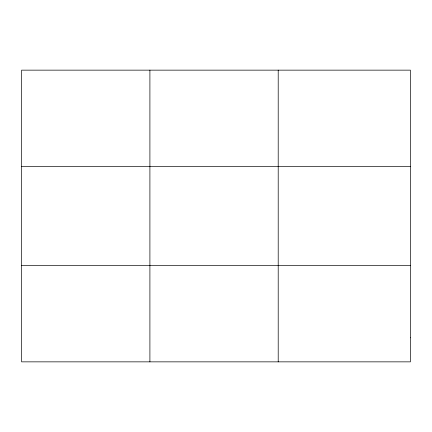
<?xml version="1.0" encoding="UTF-8"?>
<svg xmlns="http://www.w3.org/2000/svg" width="432" height="432" viewBox="0 0 432 432"><rect width="100%" height="100%" fill="white"/><g stroke="black" fill="none" stroke-linecap="round" stroke-linejoin="round"><path stroke-width="0.65" d="M149.904 361.854L149.904 70.146M278.208 361.854L278.208 70.146M21.6 166.412L410.4 166.412M21.6 265.588L410.4 265.588M410.4 337.786L410.4 361.854L21.6 361.854L21.6 70.146L410.4 70.146L410.4 337.786"/></g></svg>
